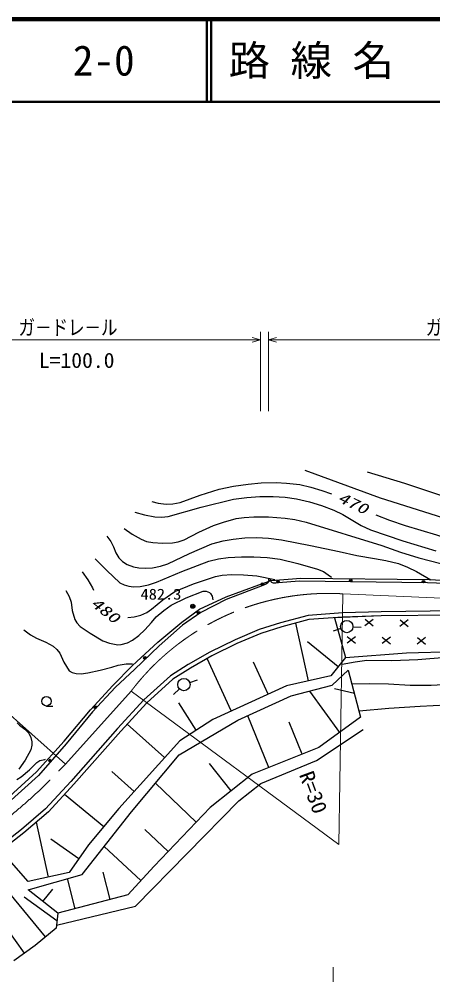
# Model space of a CAD drawing. Units: millimetres, scale not verified. Extents: x 40000 to 680000, y 20000 to 380000.
# Drawn here: x 155014 to 205096, y 264370 to 380000 of the extents above; entities that cross this region are included whole.
import ezdxf
from ezdxf.enums import TextEntityAlignment as Align

# ---------------------------------------------------------------- set-up
doc = ezdxf.new("R2010")
doc.units = ezdxf.units.MM
doc.header["$LTSCALE"] = 1000
doc.linetypes.add('CHAIN', pattern=[18.5, 12, -1.5, 3.5, -1.5])
for name, color, linetype, lineweight in [('M-BGD', 7, 'Continuous', 25), ('M-BMK', 2, 'CHAIN', 13), ('M-STR-HTXT', 7, 'Continuous', 13), ('M-TTL', 2, 'Continuous', 140), ('M-TTL-LINE', 7, 'Continuous', 50)]:
    doc.layers.add(name, color=color, linetype=linetype, lineweight=lineweight)
doc.layers.add('M-TTL-TXT', color=7, linetype='Continuous')
doc.styles.add('ＭＳ ゴシック', font='')
doc.styles.get('ＭＳ ゴシック').set_extended_font_data('MS Gothic')

msp = doc.modelspace()

# ---------------------------------------------------------------- linework, layer by layer
at = {"layer": 'M-BGD'}
for p, q in [((185187, 312286), (185216, 312211)), ((185216, 312211), (185222, 312085)), ((185433, 312145), (185428, 312205)), ((185507, 312094), (189131, 312379)), ((189131, 312379), (204639, 312211)), ((204639, 312211), (220428, 311427)), ((180064, 310093), (184026, 311574)), ((184528, 311495), (180084, 309774)), ((184026, 311574), (185507, 312094)), ((184808, 311603), (184528, 311495)), ((184957, 311661), (184808, 311603)), ((185074, 311749), (184957, 311661)), ((185145, 311841), (185074, 311749)), ((185202, 311970), (185145, 311841)), ((185222, 312085), (185202, 311970)), ((185461, 312047), (185433, 312145)), ((185531, 311933), (185461, 312047)), ((185598, 311858), (185531, 311933)), ((185682, 311805), (185598, 311858)), ((185807, 311755), (185682, 311805)), ((185908, 311743), (185807, 311755)), ((186068, 311757), (185908, 311743)), ((186367, 311782), (186068, 311757)), ((188947, 311997), (186367, 311782)), ((204432, 311782), (188947, 311997)), ((220275, 311208), (204432, 311782)), ((176862, 308612), (180064, 310093)), ((180084, 309774), (177001, 308197)), ((174700, 307051), (176862, 308612)), ((177001, 308197), (174779, 306692)), ((190011, 307848), (186663, 306972)), ((194183, 308157), (190011, 307848)), ((194210, 307657), (190093, 307352)), ((198829, 307811), (193190, 307582)), ((193190, 307582), (194537, 302749)), ((198818, 308311), (194183, 308157)), ((198829, 307811), (194210, 307657)), ((208502, 308414), (198818, 308311)), ((208495, 307914), (198829, 307811)), ((208495, 307914), (198829, 307811)), ((171818, 304610), (174700, 307051)), ((174779, 306692), (171983, 304183)), ((186663, 306972), (184087, 306148)), ((186802, 306492), (184261, 305679)), ((190093, 307352), (186802, 306492)), ((190056, 299941), (188508, 306938)), ((195421, 306483), (196421, 306451)), ((197881, 307380), (196871, 306593)), ((196881, 307393), (197871, 306580)), ((202123, 307324), (201113, 306537)), ((201124, 307337), (202113, 306524)), ((184087, 306148), (181152, 304912)), ((184261, 305679), (181359, 304457)), ((193962, 306264), (193016, 305940)), ((195732, 305286), (194722, 304499)), ((194732, 305299), (195722, 304486)), ((168736, 301808), (171818, 304610)), ((171983, 304183), (168972, 301315)), ((181152, 304912), (178113, 303418)), ((181359, 304457), (178347, 302976)), ((193635, 301641), (189932, 304655)), ((199975, 305231), (198964, 304444)), ((198975, 305244), (199964, 304431)), ((204217, 305175), (203206, 304388)), ((203217, 305188), (204206, 304375)), ((178113, 303418), (175486, 301924)), ((178347, 302976), (175745, 301497)), ((194537, 302749), (201902, 303315)), ((201902, 303315), (211122, 303624)), ((166346, 299380), (168736, 301808)), ((175486, 301924), (173323, 300534)), ((180694, 296297), (177789, 302659)), ((185150, 298332), (183375, 302217)), ((194537, 302749), (192734, 300534)), ((168972, 301315), (166678, 299164)), ((175745, 301497), (173627, 300135)), ((194846, 301255), (192888, 299401)), ((194846, 301255), (196339, 295538)), ((173323, 300534), (170129, 297649)), ((173627, 300135), (170481, 297293)), ((175673, 299728), (176620, 300048)), ((192734, 300534), (187377, 299349)), ((163665, 296419), (166346, 299380)), ((166678, 299164), (163882, 296182)), ((174414, 298975), (173684, 298292)), ((187377, 299349), (178467, 295280)), ((187944, 298113), (192888, 299401)), ((193816, 293709), (190199, 298700)), ((195593, 298396), (193188, 298962)), ((170129, 297649), (166936, 294198)), ((170481, 297293), (167307, 293863)), ((176458, 293992), (174339, 297298)), ((181505, 295177), (187944, 298113)), ((158326, 296900), (159076, 296900)), ((160463, 292656), (163665, 296419)), ((163882, 296182), (160728, 292311)), ((174398, 291005), (181505, 295177)), ((178467, 295280), (174449, 292705)), ((185227, 289447), (182708, 295725)), ((189270, 291069), (187713, 294949)), ((196339, 295538), (191292, 291881)), ((166936, 294198), (161263, 287760)), ((167307, 293863), (161635, 287425)), ((172608, 290657), (168095, 294716)), ((191017, 290308), (196657, 294068)), ((157100, 288934), (160463, 292656)), ((174449, 292705), (167084, 284515)), ((160728, 292311), (157358, 288512)), ((191292, 291881), (183205, 288636)), ((168629, 284103), (174398, 291005)), ((184263, 287523), (191017, 290308)), ((180681, 286627), (178056, 289926)), ((153418, 285532), (157100, 288934)), ((157358, 288512), (153634, 285142)), ((168925, 286563), (166230, 288986)), ((183205, 288636), (178158, 284618)), ((161263, 287760), (158224, 284464)), ((161635, 287425), (158572, 284103)), ((176458, 282841), (171521, 287563)), ((181618, 285434), (184263, 287523)), ((165255, 282300), (160517, 286212)), ((158224, 284464), (155289, 281940)), ((167084, 284515), (163427, 280086)), ((169085, 272692), (181618, 285434)), ((178158, 284618), (171359, 277510)), ((158572, 284103), (155605, 281552)), ((162654, 276532), (168629, 284103)), ((158585, 276197), (157127, 282861)), ((155289, 281940), (152660, 279903)), ((155605, 281552), (152966, 279508)), ((173058, 279287), (170244, 281979)), ((162242, 278412), (158855, 280808)), ((163427, 280086), (161057, 276738)), ((169762, 275785), (165313, 279902)), ((156113, 275656), (153545, 278612)), ((158226, 268986), (151711, 276849)), ((161057, 276738), (156113, 275656)), ((156113, 274677), (162654, 276532)), ((166048, 273500), (165177, 276796)), ((171359, 277510), (168165, 274059)), ((161815, 272381), (160853, 276021)), ((159698, 271822), (156113, 274677)), ((157905, 273249), (159101, 274750)), ((168165, 274059), (159698, 271822)), ((159590, 270924), (155639, 273771)), ((155678, 267012), (152033, 272059)), ((159698, 271822), (159483, 270027)), ((159527, 270397), (169085, 272692)), ((159483, 270027), (156970, 267945)), ((156970, 267945), (154386, 266079))]:
    msp.add_line(p, q, dxfattribs=at)
for points in [[(189613, 325436), (198704, 322094), (207780, 319218), (210047, 318430), (212239, 317774), (214054, 317369), (216224, 317001), (218148, 316813), (220146, 316723), (224504, 316552), (229055, 316266), (231406, 315761), (233725, 315156), (235313, 314646), (236989, 313992), (243594, 311286)], [(197137, 325249), (201664, 323853), (206127, 322369), (208581, 321508), (210927, 320791), (212710, 320356), (214871, 319942), (216852, 319696), (219047, 319537), (223317, 319242), (227850, 318824), (229539, 318559), (231297, 318169), (233303, 317600), (235389, 316899), (244443, 313387), (253454, 309952), (257214, 308509), (261111, 306903), (264663, 305165)], [(171079, 321658), (171855, 321452), (172806, 321318), (173609, 321344), (174499, 321508), (176943, 322401), (179247, 323113), (180961, 323476), (182741, 323746), (184320, 323892), (186121, 323940), (187394, 323878), (188984, 323679), (190317, 323389), (191659, 322984), (192806, 322555)], [(169038, 320364), (170189, 320029), (171431, 319787), (172229, 319750), (173062, 319844), (177067, 320955), (180978, 321932), (182564, 322142), (184147, 322244), (185748, 322246), (187210, 322148), (188597, 321945), (190162, 321597), (191613, 321159), (193111, 320586), (194193, 320058), (195399, 319341), (196434, 318738), (197552, 318219), (201466, 316897), (205433, 315671)], [(167723, 318388), (168699, 317690), (169769, 317071), (170433, 316819), (171214, 316667), (172384, 316600), (173593, 316634), (174248, 316748), (174996, 317009), (176781, 317940), (178534, 318726), (179737, 319156), (181285, 319572), (182240, 319723), (183436, 319798), (185218, 319771), (187217, 319631), (188387, 319456), (189747, 319134), (198931, 316303), (201193, 315499), (203382, 314831), (207300, 313833)], [(198179, 320046), (199852, 319375), (201748, 318735), (205544, 317615), (209448, 316351), (210957, 315819), (212445, 315400), (214973, 314918), (217741, 314498), (220326, 314280), (222767, 314173), (225980, 314068), (229298, 313841), (231275, 313552), (233436, 313125), (235733, 312560), (238039, 311880), (239073, 311529), (240169, 311045), (240869, 310614), (241818, 309876), (242136, 309608)], [(165619, 317461), (166096, 316815), (166425, 316170), (166723, 315425), (167096, 314814), (167525, 314388), (168105, 314016), (168861, 313741), (169512, 313614), (170311, 313560), (171155, 313616), (172136, 313810), (172996, 314096), (175641, 315368), (178345, 316515), (179700, 316871), (180940, 317096), (182335, 317249), (183735, 317289), (185180, 317198), (186767, 316984), (190282, 316329), (193744, 315582), (195890, 315103), (198010, 314737), (199395, 314505), (200944, 314124), (202029, 313710), (203110, 313180), (204843, 312184)], [(164223, 314719), (165612, 313283), (167185, 311819), (167729, 311556), (168313, 311385), (168879, 311311), (169678, 311339), (170667, 311540), (171656, 311862), (174694, 313163), (177980, 314442), (179146, 314706), (180337, 314871), (181947, 314965), (183423, 314954), (185023, 314852), (186608, 314645), (188756, 314142), (191120, 313468), (191853, 313156), (192432, 312778), (192826, 312469)], [(162627, 313123), (163338, 312145), (163891, 311195), (164022, 310902)], [(168187, 307597), (168948, 307682), (169727, 307894), (170459, 308224), (171043, 308602), (172426, 309764), (173847, 310763), (176126, 311660), (178779, 312571), (179579, 312717), (180776, 312799), (182179, 312776), (183774, 312641), (185967, 312192)], [(160689, 310880), (161067, 310166), (161312, 309458), (161454, 308470), (161752, 307353), (162002, 306942), (162422, 306524), (163608, 305693), (165128, 304803), (165970, 304501), (166957, 304314), (167370, 304336), (168141, 304562), (168753, 304884), (169503, 305425), (170246, 306095), (171050, 306987), (171603, 307680)], [(171603, 307680), (172525, 308468), (173433, 309102), (175217, 309979), (177276, 310808), (177661, 310785), (178039, 310643), (178187, 310530), (178373, 310192), (178453, 309732)], [(155602, 306121), (156404, 305515), (157133, 305088), (158239, 304627), (159145, 304141), (159598, 303744), (159931, 303298), (160429, 302197), (161085, 301150), (161441, 300956), (161913, 300830), (162511, 300810), (163312, 300926), (164828, 301217), (166245, 301604), (167016, 301829), (167986, 301996), (168731, 302018)], [(194116, 301971), (195693, 302263), (197114, 302427), (200114, 302420), (203290, 302528), (206710, 302818)], [(195245, 299565), (197445, 299617), (199738, 299566), (202336, 299436), (204907, 299419), (208430, 299610), (212217, 299919), (214528, 300061), (216928, 300106), (218902, 300042), (220895, 299864), (222709, 299596), (224867, 299163), (228797, 298147), (232978, 296959), (234888, 296372), (236921, 295630), (238009, 295125), (239052, 294524), (239808, 293980), (240550, 293298), (241057, 292680), (241428, 292078), (241856, 291215)], [(196179, 296323), (199778, 296648), (203571, 296884), (206683, 297043), (209947, 297102), (212944, 296998), (215911, 296789), (216805, 296623), (217954, 296286), (221768, 294800)], [(154762, 294865), (155072, 294573), (155719, 294092), (156172, 293618), (156429, 293072), (156548, 292556), (156564, 292151), (156440, 291580), (155758, 290354), (154982, 289239)], [(154740, 287992), (155258, 288345), (156271, 289179), (157168, 290070), (157542, 290291), (158130, 290437), (158228, 290454)]]:
    msp.add_lwpolyline(points, dxfattribs=at)
for centre, radius in [((195157, 312060), 150), ((184474, 311635), 150), ((184474, 311635), 90), ((184474, 311635), 30), ((186354, 311931), 150), ((186354, 311931), 90), ((186354, 311931), 30), ((195157, 312060), 90), ((195157, 312060), 30), ((203955, 311938), 150), ((203955, 311938), 90), ((203955, 311938), 30), ((176033, 308969), 250), ((176033, 308969), 150), ((176033, 308969), 50), ((176719, 308187), 150), ((176719, 308187), 90), ((176719, 308187), 30), ((194671, 306507), 750), ((170238, 302728), 150), ((170238, 302728), 90), ((170238, 302728), 30), ((174962, 299488), 750), ((158326, 297470), 570), ((164221, 296763), 150), ((164221, 296763), 90), ((164221, 296763), 30), ((158745, 290301), 150), ((158745, 290301), 90), ((158745, 290301), 30)]:
    msp.add_circle(centre, radius, dxfattribs=at)
at = {"layer": 'M-BMK'}
for p, q in [((194194, 310472), (207247, 309888)), ((160612, 289881), (168585, 298715))]:
    msp.add_line(p, q, dxfattribs=at)
for centre, radius, start, end in [((192440, 280523), 30000, 86.64879, 142.67105), ((116302, 330336), 60000, 303.58816, 317.60397)]:
    msp.add_arc(centre, radius, start, end, dxfattribs=at)
at = {"layer": 'M-STR-HTXT'}
for p, q in [((137747, 341186), (184226, 341186)), ((183226, 341466), (184226, 341186)), ((184226, 341186), (183226, 340906)), ((184226, 342186), (184226, 332560)), ((185187, 332560), (185187, 342186)), ((185187, 341186), (186187, 341466)), ((186187, 340906), (185187, 341186)), ((185187, 341186), (231764, 341186)), ((193697, 280164), (194194, 310472)), ((139338, 308806), (160612, 289881)), ((168585, 298715), (193697, 280164)), ((193018, 265285), (193018, 242348))]:
    msp.add_line(p, q, dxfattribs=at)
at = {"layer": 'M-TTL'}
msp.add_line((680000, 380000), (40000, 380000), dxfattribs=at)
at = {"layer": 'M-TTL-LINE'}
for p, q in [((177750, 380000), (177750, 370000)), ((178250, 380000), (178250, 370000)), ((40000, 370000), (680000, 370000))]:
    msp.add_line(p, q, dxfattribs=at)

# ---------------------------------------------------------------- texts
at = {"layer": 'M-BGD', "style": 'ＭＳ ゴシック', "oblique": 15, "width": 1.4}
for s, rotation, p in [('470', 333.9, (193284, 321330)), ('480', 321.6, (163326, 308824))]:
    msp.add_text(s, height=1320, rotation=rotation, dxfattribs=at).set_placement(p, align=Align.BOTTOM_LEFT)
at = {"layer": 'M-BGD', "style": 'ＭＳ ゴシック', "width": 1.1}
msp.add_text('482.3', height=1320, dxfattribs=at).set_placement((169716, 309376), align=Align.BOTTOM_LEFT)
at = {"layer": 'M-STR-HTXT', "style": 'ＭＳ ゴシック'}
for s, width, p in [('ガ－ドレ－ル', 0.8, (154931, 341225)), ('ガ－ドレ－ル', 0.8, (204230, 341225)), ('L=100.0', 1.05, (157395, 337255))]:
    msp.add_text(s, height=1833, dxfattribs=dict(at, width=width)).set_placement(p, align=Align.BOTTOM_LEFT)
at = {"layer": 'M-STR-HTXT', "style": 'ＭＳ ゴシック', "width": 1.05}
msp.add_text('R=30', height=1833, rotation=290.1, dxfattribs=at).set_placement((188356, 288410), align=Align.BOTTOM_LEFT)
at = {"layer": 'M-TTL-TXT', "style": 'ＭＳ ゴシック'}
for s, p in [('路 線 名', (180380, 375000)), ('2-0', (161521, 375000))]:
    msp.add_text(s, height=3666, dxfattribs=at).set_placement(p, align=Align.MIDDLE_LEFT)

doc.saveas('drawing.dxf')
